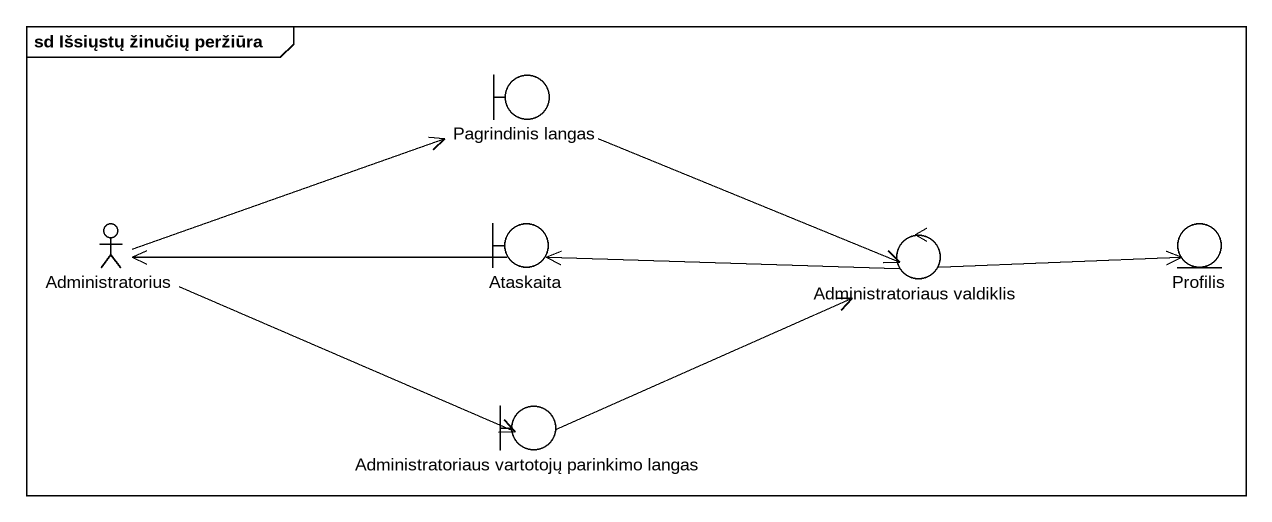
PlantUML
@startuml
mainframe sd Išsiųstų žinučių peržiūra
boundary "Pagrindinis langas" as Pagrindinis_langas
actor Administratorius
boundary Ataskaita
control "Administratoriaus valdiklis" as Administratoriaus_valdiklis
entity Profilis
boundary "Administratoriaus vartotojų parinkimo langas" as Administratoriaus_vartotojų
Pagrindinis_langas -right-> Administratoriaus_valdiklis
Administratorius -right-> Pagrindinis_langas
Administratorius -right-> Administratoriaus_vartotojų
Ataskaita -left-> Administratorius
Administratoriaus_valdiklis -left-> Ataskaita
Administratoriaus_valdiklis -right-> Profilis
Administratoriaus_vartotojų -right-> Administratoriaus_valdiklis
@enduml
